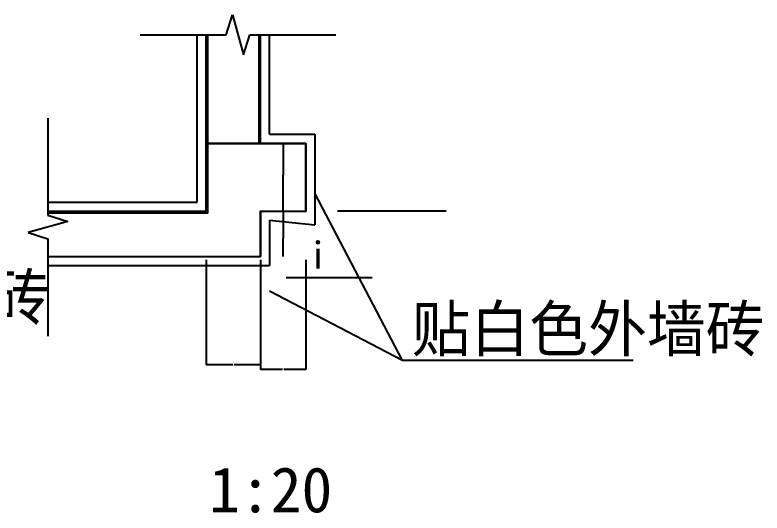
# Model space of a CAD drawing. Header units: metres. Extents: x -1989 to 898, y 1292 to 2567.
# Drawn here: x -753 to 898, y 1292 to 2394 of the extents above; entities that cross this region are included whole.
import ezdxf

# ---------------------------------------------------------------- set-up
doc = ezdxf.new("R2010")
doc.units = ezdxf.units.M
for name, color, linetype in [('PUB_DIM', 3, 'Continuous'), ('PUB_TEXT', 7, 'Continuous'), ('PUB_WALL', 255, 'Continuous'), ('S_OTHER', 7, 'Continuous'), ('S_SURFACE', 6, 'Continuous'), ('S_WALL', 255, 'Continuous')]:
    doc.layers.add(name, color=color, linetype=linetype)
doc.dimstyles.get("Standard").update_dxf_attribs({"dimtxt": 2.5, "dimasz": 2.5, "dimexe": 1.25, "dimexo": 0.625, "dimtad": 1, "dimcen": 2.5, "dimazin": 3, "dimtfac": 1, "dimtmove": 0, "dimatfit": 3})

# ---------------------------------------------------------------- blocks, each defined once
blk = doc.blocks.new('*D6')
for p, q in [((-160, 1960), (-160, 1900)), ((-160.25, 1900), (-160.5, 1900)), ((-160, 1860), (-160, 1900)), ((-160, 1900), (-160, 1900)), ((-159.75, 1900), (-159.5, 1900))]:
    blk.add_line(p, q)
at = {"layer": 'Defpoints'}
for p in [(-160, 1960), (-160, 1900), (-160, 1860)]:
    blk.add_point(p, dxfattribs=at)
at = {"layer": 'PUB_DIM', "insert": (-160, 1901.125), "char_height": 1, "attachment_point": 5}
blk.add_mtext('0', dxfattribs=at)
blk = doc.blocks.new('*D7')
for p, q in [((-160, 2110), (-160, 2040)), ((-160.25, 2040), (-160.5, 2040)), ((-160, 1960), (-160, 2040)), ((-160, 2040), (-160, 2040)), ((-159.75, 2040), (-159.5, 2040))]:
    blk.add_line(p, q)
at = {"layer": 'Defpoints'}
for p in [(-160, 2110), (-160, 2040), (-160, 1960)]:
    blk.add_point(p, dxfattribs=at)
at = {"layer": 'PUB_DIM', "insert": (-160, 2041.125), "char_height": 1, "attachment_point": 5}
blk.add_mtext('0', dxfattribs=at)
blk = doc.blocks.new('*D8')
for p, q in [((-330, 1852.49), (-330, 1620)), ((-210, 1852.49), (-210, 1620)), ((-271.5, 1620), (-330.25, 1620)), ((-209.75, 1620), (-268.5, 1620))]:
    blk.add_line(p, q)
at = {"layer": 'Defpoints'}
for p in [(-330, 1852.49), (-210, 1852.49), (-210, 1620)]:
    blk.add_point(p, dxfattribs=at)
at = {"layer": 'PUB_DIM', "insert": (-270, 1620), "char_height": 1, "attachment_point": 5}
blk.add_mtext('120', dxfattribs=at)
blk = doc.blocks.new('*D9')
for p, q in [((-210, 1852.49), (-210, 1610)), ((-110, 1852.49), (-110, 1610)), ((-161.5, 1610), (-210.25, 1610)), ((-109.75, 1610), (-158.5, 1610))]:
    blk.add_line(p, q)
at = {"layer": 'Defpoints'}
for p in [(-210, 1852.49), (-110, 1852.49), (-110, 1610)]:
    blk.add_point(p, dxfattribs=at)
at = {"layer": 'PUB_DIM', "insert": (-160, 1610), "char_height": 1, "attachment_point": 5}
blk.add_mtext('100', dxfattribs=at)

msp = doc.modelspace()

# ---------------------------------------------------------------- hatches: boundary and pattern name
at = {"layer": 'S_SURFACE'}
h = msp.add_hatch(dxfattribs=at)
h.set_pattern_fill('ANSI31', scale=500)
h.paths.add_polyline_path([(-210, 2350), (-330, 2350), (-330, 2110), (-210, 2110)])

# ---------------------------------------------------------------- linework, layer by layer
at = {"layer": 'PUB_DIM'}
msp.add_line((200.12, 1960), (-40, 1960), dxfattribs=at)
msp.add_lwpolyline([(36.19, 1812.74), (-153.81, 1812.74)], dxfattribs=at)
at = {"layer": 'PUB_WALL'}
for points in [[(-680, 1956.5), (-326.5, 1956.5), (-326.5, 2350)], [(-213.5, 2110), (-213.5, 2350)], [(-680, 1860), (-210, 1860), (-210, 1960), (-110, 1960), (-110, 2110), (-330, 2110)]]:
    msp.add_lwpolyline(points, dxfattribs=at)
at = {"layer": 'S_OTHER'}
for p, q in [((-286, 2350), (-272, 2394)), ((-272, 2394), (-248, 2306)), ((-476, 2350), (-286, 2350)), ((-248, 2306), (-234, 2350)), ((-234, 2350), (-44, 2350)), ((-680, 2166), (-680, 1951)), ((-680, 1951), (-636, 1937)), ((-636, 1937), (-724, 1913)), ((-724, 1913), (-680, 1899)), ((-680, 1899), (-680, 1684))]:
    msp.add_line(p, q, dxfattribs=at)
at = {"layer": 'S_SURFACE'}
for p, q in [((-350, 1980), (-350, 2350)), ((-190, 2130), (-190, 2350)), ((-190, 2130), (-90, 2130)), ((-90, 2130), (-90, 1930)), ((103.63, 1630), (-90, 2000)), ((-680, 1980), (-350, 1980)), ((-190, 1940), (-90, 1930)), ((-190, 1940), (-190, 1840)), ((-680, 1840), (-190, 1840)), ((103.63, 1630), (-190, 1783.08)), ((613.63, 1630), (103.63, 1630))]:
    msp.add_line(p, q, dxfattribs=at)
at = {"layer": 'S_WALL'}
for p, q in [((-330, 1960), (-330, 2350)), ((-210, 2110), (-210, 2350)), ((-330, 2110), (-110, 2110)), ((-110, 2110), (-110, 1960)), ((-680, 1960), (-330, 1960)), ((-210, 1960), (-210, 1860)), ((-210, 1960), (-110, 1960)), ((-680, 1860), (-210, 1860))]:
    msp.add_line(p, q, dxfattribs=at)

# ---------------------------------------------------------------- texts
at = {"layer": 'PUB_TEXT'}
for s, height, p in [('i', 60, (-103.81, 1832.74)), ('贴白色外墙砖', 100, (-1456.37, 1720)), ('贴白色外墙砖', 100, (123.63, 1650)), ('1:20', 100, (-323.67, 1294.11))]:
    msp.add_text(s, height=height, dxfattribs=at).set_placement(p)

# ---------------------------------------------------------------- dimensions: what is measured, and where the dimension line sits
at = {"layer": 'PUB_DIM'}
for base, p1, p2, picture, middle in [((-160, 2040), (-160, 2110), (-160, 1960), '*D7', (-160, 2041.125)), ((-160, 1900), (-160, 1960), (-160, 1860), '*D6', (-160, 1901.125)), ((-210, 1620), (-210, 1852.49), (-330, 1852.49), '*D8', (-270, 1620)), ((-110, 1610), (-110, 1852.49), (-210, 1852.49), '*D9', (-160, 1610))]:
    dim = msp.add_linear_dim(base=base, p1=p1, p2=p2, dimstyle='Standard', dxfattribs=at)
    dim.commit()
    dim.dimension.update_dxf_attribs({"geometry": picture, "text_midpoint": middle})

doc.saveas('drawing.dxf')
